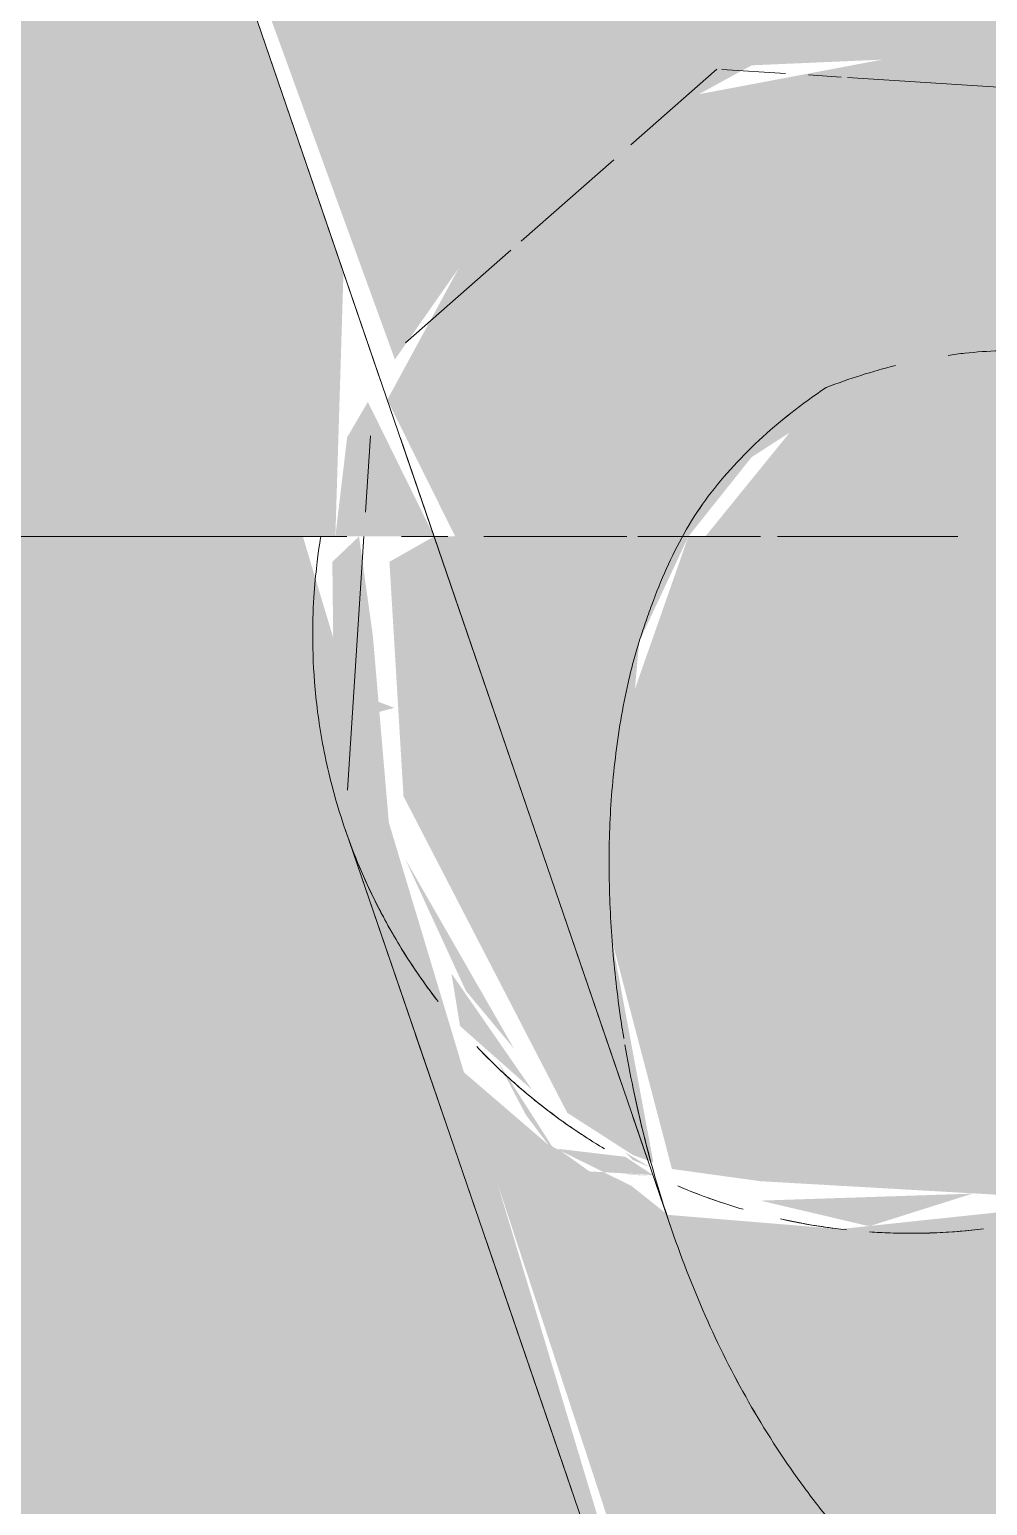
# Model space of a CAD drawing. Header units: millimetres. Extents: x 63432 to 177405, y -1987 to 27578.
# Drawn here: x 165028.22 to 165038.39, y 8829.22 to 8844.88 of the extents above; entities that cross this region are included whole.
import ezdxf

# ---------------------------------------------------------------- set-up
doc = ezdxf.new("R2010")
doc.units = ezdxf.units.MM
doc.layers.add('I-FURN-17', color=7, linetype='Continuous', lineweight=9, true_color=0x111111, transparency=0.7)
doc.layers.add('I-FURN-18', color=7, linetype='Continuous', lineweight=9, true_color=0xe2b180, transparency=0.7)
for name, color, linetype, lineweight, true_color in [('I-FURN-19', 7, 'Continuous', 9, 0x242424), ('I-FURN-20', 7, 'Continuous', 9, 0x3a3a3a), ('I-FURN-21', 7, 'Continuous', 9, 0x666666), ('I-FURN-24', 7, 'Continuous', 9, 0x1e1e1e), ('I-FURN-26', 7, 'Continuous', 9, 0x2d2d2d), ('I-FURN-28', 7, 'Continuous', 9, 0x1a1a1a), ('I-FURN-30', 7, 'Continuous', 9, 0x4c4c4c), ('I-FURN-35', 7, 'Continuous', 9, 0x171717), ('I-FURN-37', 7, 'Continuous', 9, 0x584c3f), ('I-FURN-38', 7, 'Continuous', 9, 0xa58c72), ('I-FURN-39', 7, 'Continuous', 9, 0x151515), ('I-FURN-55', 7, 'Continuous', 9, 0x3d3731), ('I-FURN-56', 7, 'Continuous', 9, 0x514840), ('I-FURN-6', 7, 'Continuous', 9, 0xc0c0c0), ('I-FURN-61', 7, 'Continuous', 9, 0xcabbac), ('I-FURN-62', 7, 'Continuous', 9, 0x8b8b8b), ('I-FURN-63', 7, 'Continuous', 9, 0x4c443d), ('I-FURN-64', 7, 'Continuous', 9, 0x665b51), ('I-FURN-65', 7, 'Continuous', 9, 0x8b7c6d), ('I-FURN-66', 7, 'Continuous', 9, 0x6e6155), ('I-FURN-70', 7, 'Continuous', 9, 0x786d63), ('I-FURN-71', 7, 'Continuous', 9, 0xa59687), ('I-FURN-75', 7, 'Continuous', 9, 0x6b635c), ('I-FURN-77', 7, 'Continuous', 9, 0x92877d)]:
    doc.layers.add(name, color=color, linetype=linetype, lineweight=lineweight, true_color=true_color)

# ---------------------------------------------------------------- blocks, each defined once
blk = doc.blocks.new('Chair - Tablet Arm - Chair - Tablet Arm-V85-Развертка 3_12-6')
at = {"layer": 'I-FURN-17'}
h = blk.add_hatch(color=256, dxfattribs=at)
h.paths.add_polyline_path([(-78976.149, 8450), (-78976.135, 8450), (-79105.424, 8826.8), (-79107.355, 8826.8), (-79105.265, 8820.434), (-79102.304, 8812.132), (-78978.144, 8450), (-78976.364, 8450)])
h.paths.add_polyline_path([(-79115.982, 8832.447), (-79112.157, 8836.168), (-79112.035, 8837.109), (-79112.188, 8838.407), (-79113.123, 8839.5), (-79120.404, 8839.5), (-79121.068, 8837.606), (-79121.214, 8835.208), (-79120.579, 8832.787), (-79119.639, 8832.657), (-79116.909, 8832.501)])
h.paths.add_polyline_path([(-79127.458, 8852.2), (-79114.032, 8852.2), (-79175.226, 9030.683), (-79187.239, 9026.564), (-79127.516, 8852.37)])
h = blk.add_hatch(color=256, dxfattribs=at)
h.paths.add_polyline_path([(-79317.615, 8826.8), (-79120.695, 8826.863), (-79124.356, 8839.031), (-79124.496, 8839.5), (-79315.015, 8839.231), (-79316.609, 8834.517), (-79319.241, 8826.8), (-79318.159, 8826.8)])
h.paths.add_polyline_path([(-79105.323, 8826.8), (-79088.041, 8826.8), (-79088.041, 8839.5), (-79109.598, 8839.269), (-79105.335, 8826.833)])
h = blk.add_hatch(color=256, dxfattribs=at)
h.paths.add_polyline_path([(-79120.833, 8832.877), (-79123.103, 8839.5), (-79123.577, 8839.231), (-79123.428, 8836.743), (-79121.69, 8833.383), (-79120.991, 8832.934)])
h.paths.add_polyline_path([(-79123.507, 8835.571), (-79123.753, 8838.445), (-79123.9, 8839.5), (-79124.183, 8839.231), (-79124.161, 8837.214), (-79123.517, 8835.582)])
h = blk.add_hatch(color=256, dxfattribs=at)
h.paths.add_polyline_path([(-79120.776, 8832.857), (-79121.214, 8835.208), (-79120.926, 8838.385), (-79120.404, 8839.5), (-79123.103, 8839.5), (-79120.833, 8832.877)])
h.paths.add_polyline_path([(-79122.254, 8834.062), (-79123.413, 8836.083), (-79122.766, 8834.678), (-79122.288, 8834.103)])
h.paths.add_polyline_path([(-79123.806, 8837.606), (-79123.525, 8837.681), (-79123.794, 8837.783)])
h = blk.add_hatch(color=256, dxfattribs=at)
h.paths.add_polyline_path([(-79120.675, 8826.8), (-79120.623, 8826.862), (-79120.695, 8826.863)])
h.paths.add_polyline_path([(-79118.476, 8832.182), (-79117.391, 8832.525), (-79119.639, 8832.451), (-79118.515, 8832.186)])
h.paths.add_polyline_path([(-79122.517, 8832.737), (-79123.517, 8835.263), (-79122.53, 8832.768)])
h.paths.add_polyline_path([(-79122.064, 8833.628), (-79122.919, 8834.862), (-79122.828, 8834.304), (-79122.08, 8833.642)])
h = blk.add_hatch(color=256, dxfattribs=at)
h.paths.add_polyline_path([(-79120.72, 8832.547), (-79121.008, 8832.627), (-79120.731, 8832.55)])
h.paths.add_polyline_path([(-79121.69, 8832.775), (-79122.43, 8833.933), (-79122.131, 8833.364), (-79121.708, 8832.799)])
h.paths.add_polyline_path([(-79120.776, 8832.712), (-79121.092, 8832.74), (-79120.991, 8832.724)])
h = blk.add_hatch(color=256, dxfattribs=at)
h.paths.add_polyline_path([(-79120.263, 8826.8), (-79114.063, 8826.85), (-79115.982, 8832.447), (-79118.792, 8832.149), (-79120.623, 8832.3), (-79121.008, 8832.607), (-79121.893, 8833.045), (-79122.831, 8833.851), (-79120.719, 8827.429), (-79120.504, 8826.8)])
h.paths.add_polyline_path([(-79120.78, 8832.722), (-79121.074, 8832.916), (-79121.789, 8833.001), (-79121.454, 8832.761), (-79120.991, 8832.735)])
h = blk.add_hatch(color=256, dxfattribs=at)
h.paths.add_polyline_path([(-79117.719, 8818.426), (-79111.916, 8820.588), (-79114.046, 8826.8), (-79120.528, 8826.8), (-79117.866, 8818.824)])
h.paths.add_polyline_path([(-79120.807, 8832.803), (-79121.074, 8832.963), (-79120.991, 8832.881)])
blk.add_hatch(color=256, dxfattribs=at).paths.add_polyline_path([(-79120.726, 8832.566), (-79121.074, 8832.729), (-79120.731, 8832.568)])
at = {"layer": 'I-FURN-18'}
h = blk.add_hatch(color=256, dxfattribs=at)
h.paths.add_polyline_path([(-79131.162, 8839.5), (-79124.151, 8839.5), (-79124.065, 8842.304), (-79127.458, 8852.2), (-79156.5, 8852.2), (-79156.5, 8839.5), (-79141.634, 8839.5)])
h.paths.add_polyline_path([(-79109.678, 8839.5), (-79086.1, 8839.727), (-79080.3, 8840.405), (-79080.3, 8852.2), (-79113.951, 8851.964), (-79109.832, 8839.95)])
h = blk.add_hatch(color=256, dxfattribs=at)
h.paths.add_polyline_path([(-79114.897, 8839.5), (-79113.123, 8839.5), (-79114.166, 8840.322), (-79116.116, 8841.38), (-79118.942, 8841.08), (-79120.224, 8839.5), (-79115.553, 8839.5)])
h.paths.add_polyline_path([(-79109.678, 8839.5), (-79114.166, 8852.2), (-79127.458, 8852.2), (-79123.519, 8841.378), (-79122.331, 8843.079), (-79119.733, 8844.5), (-79116.909, 8844.623), (-79114.166, 8843.34), (-79112.352, 8841.141), (-79111.452, 8839.5), (-79110.129, 8839.5)])
for points in [[(-79112.698, 8839.5), (-79112.379, 8839.5), (-79112.644, 8841.215), (-79113.726, 8842.894), (-79115.228, 8844.023), (-79117.291, 8844.76), (-79120.639, 8844.128), (-79122.503, 8842.972), (-79123.6, 8840.95), (-79122.879, 8839.5), (-79120.404, 8839.5), (-79119.733, 8840.342), (-79118.515, 8841.126), (-79115.943, 8841.33), (-79112.769, 8839.5)], [(-79124.151, 8839.5), (-79123.687, 8839.5), (-79123.439, 8839.5), (-79123.103, 8839.5), (-79123.806, 8840.928), (-79124.026, 8840.552)], [(-79123.621, 8839.5), (-79123.586, 8839.5), (-79123.687, 8839.5)]]:
    blk.add_hatch(color=256, dxfattribs=at).paths.add_polyline_path(points)
at = {"layer": 'I-FURN-19'}
for points, knots in [([(-79120.926, 8838.385), (-79120.906, 8838.45), (-79120.863, 8838.578), (-79120.772, 8838.838), (-79120.642, 8839.16), (-79120.456, 8839.536), (-79120.231, 8839.888), (-79119.964, 8840.214), (-79119.561, 8840.626), (-79119.204, 8840.906), (-79118.942, 8841.08)], [-0.3333333, -0.3333333, -0.3333333, -0.3333333, -0.3125, -0.2916667, -0.25, -0.2083333, -0.1666667, -0.125, -0.0833333, 0, 0, 0, 0]), ([(-79123.507, 8835.221), (-79123.412, 8835.061), (-79123.273, 8834.848), (-79123.12, 8834.642), (-79123.081, 8834.591)], [0.47916667, 0.47916667, 0.47916667, 0.47916667, 0.51388889, 0.5256358, 0.5256358, 0.5256358, 0.5256358]), ([(-79121.343, 8833.03), (-79121.409, 8833.07), (-79121.54, 8833.153), (-79121.796, 8833.329), (-79121.981, 8833.471), (-79122.1, 8833.571)], [0.33333333, 0.33333333, 0.33333333, 0.33333333, 0.34722222, 0.36111111, 0.38888889, 0.38888889, 0.38888889, 0.38888889]), ([(-79118.482, 8832.119), (-79118.41, 8832.114), (-79118.005, 8832.093), (-79117.6, 8832.111), (-79117.271, 8832.151)], [0.84800763, 0.84800763, 0.84800763, 0.84800763, 0.86111111, 0.92064957, 0.92064957, 0.92064957, 0.92064957]), ([(-79117.271, 8832.151), (-79117.446, 8832.13), (-79117.85, 8832.097), (-79118.255, 8832.104), (-79118.482, 8832.119)], [0.07935043, 0.07935043, 0.07935043, 0.07935043, 0.11111111, 0.15199237, 0.15199237, 0.15199237, 0.15199237])]:
    blk.add_open_spline(points, degree=3, knots=knots, dxfattribs=at)
for points in [[(-79123.06, 8834.563), (-79123.153, 8834.684), (-79123.332, 8834.932), (-79123.49, 8835.189), (-79123.562, 8835.317)], [(-79122.01, 8833.497), (-79121.858, 8833.376), (-79121.701, 8833.261), (-79121.539, 8833.154)]]:
    blk.add_open_spline(points, degree=3, dxfattribs=at)
at = {"layer": 'I-FURN-20'}
for p, q in [((-79122.898, 8833.041), (-79123.3, 8834.211)), ((-79121.641, 8829.374), (-79122.566, 8832.071))]:
    blk.add_line(p, q, dxfattribs=at)
at = {"layer": 'I-FURN-20', "flags": 128}
for points in [[(-79123.3, 8834.213), (-79123.92, 8836.022), (-79124.048, 8836.395)], [(-79122.65, 8832.316), (-79122.753, 8832.616), (-79122.894, 8833.028)]]:
    blk.add_lwpolyline(points, dxfattribs=at)
at = {"layer": 'I-FURN-20'}
for points, knots in [([(-79124.269, 8837.214), (-79124.316, 8837.449), (-79124.377, 8837.893), (-79124.405, 8838.655), (-79124.339, 8839.32), (-79124.305, 8839.495), (-79124.305, 8839.5)], [0.6666667, 0.6666667, 0.6666667, 0.6666667, 0.7222222, 0.7777778, 0.8888889, 1, 1, 1, 1]), ([(-79123.764, 8835.702), (-79123.826, 8835.83), (-79123.939, 8836.088), (-79124.128, 8836.607), (-79124.222, 8836.979), (-79124.269, 8837.214)], [0.5555556, 0.5555556, 0.5555556, 0.5555556, 0.5833333, 0.6111111, 0.6666667, 0.6666667, 0.6666667, 0.6666667])]:
    blk.add_open_spline(points, degree=3, knots=knots, dxfattribs=at)
at = {"layer": 'I-FURN-21'}
for p, q in [((-79124.022, 8836.808), (-79123.848, 8839.5)), ((-79123.103, 8839.5), (-79121.106, 8833.673)), ((-79123.3, 8834.211), (-79122.898, 8833.041)), ((-79120.996, 8833.352), (-79120.833, 8832.877)), ((-79122.894, 8833.028), (-79122.65, 8832.316)), ((-79122.566, 8832.071), (-79121.655, 8829.415))]:
    blk.add_line(p, q, dxfattribs=at)
at = {"layer": 'I-FURN-21', "flags": 128}
blk.add_lwpolyline([(-79124.048, 8836.395), (-79123.418, 8834.556), (-79123.3, 8834.213)], dxfattribs=at)
at = {"layer": 'I-FURN-21'}
blk.add_open_spline([(-79124.305, 8839.5), (-79124.305, 8839.495), (-79124.339, 8839.32), (-79124.405, 8838.655), (-79124.377, 8837.893), (-79124.286, 8837.227), (-79124.128, 8836.607), (-79123.939, 8836.088), (-79123.826, 8835.831), (-79123.764, 8835.702)], degree=3, knots=[0, 0, 0, 0, 0.1111111, 0.2222222, 0.2777778, 0.3333333, 0.3888889, 0.4166667, 0.4444444, 0.4444444, 0.4444444, 0.4444444], dxfattribs=at)
at = {"layer": 'I-FURN-24'}
for points in [[(-79123.06, 8834.563), (-79123.153, 8834.684), (-79123.332, 8834.932), (-79123.49, 8835.189), (-79123.562, 8835.317)], [(-79119.072, 8832.188), (-79118.996, 8832.176), (-79118.919, 8832.165), (-79118.842, 8832.155)]]:
    blk.add_open_spline(points, degree=3, dxfattribs=at)
for points, knots in [([(-79122.649, 8834.085), (-79122.583, 8834.015), (-79122.38, 8833.81), (-79122.162, 8833.618), (-79122.01, 8833.497)], [0.56597222, 0.56597222, 0.56597222, 0.56597222, 0.58333333, 0.61805556, 0.61805556, 0.61805556, 0.61805556]), ([(-79121.343, 8833.03), (-79121.409, 8833.07), (-79121.54, 8833.153), (-79121.796, 8833.329), (-79121.981, 8833.471), (-79122.1, 8833.571)], [0.33333333, 0.33333333, 0.33333333, 0.33333333, 0.34722222, 0.36111111, 0.38888889, 0.38888889, 0.38888889, 0.38888889]), ([(-79117.271, 8832.151), (-79117.446, 8832.13), (-79117.85, 8832.097), (-79118.255, 8832.104), (-79118.482, 8832.119)], [0.07935043, 0.07935043, 0.07935043, 0.07935043, 0.11111111, 0.15199237, 0.15199237, 0.15199237, 0.15199237])]:
    blk.add_open_spline(points, degree=3, knots=knots, dxfattribs=at)
at = {"layer": 'I-FURN-26'}
for points, knots in [([(-79123.507, 8835.221), (-79123.412, 8835.061), (-79123.273, 8834.848), (-79123.12, 8834.642), (-79123.081, 8834.591)], [0.47916667, 0.47916667, 0.47916667, 0.47916667, 0.51388889, 0.5256358, 0.5256358, 0.5256358, 0.5256358]), ([(-79118.482, 8832.119), (-79118.41, 8832.114), (-79118.005, 8832.093), (-79117.6, 8832.111), (-79117.271, 8832.151)], [0.84800763, 0.84800763, 0.84800763, 0.84800763, 0.86111111, 0.92064957, 0.92064957, 0.92064957, 0.92064957])]:
    blk.add_open_spline(points, degree=3, knots=knots, dxfattribs=at)
for points in [[(-79122.01, 8833.497), (-79121.858, 8833.376), (-79121.701, 8833.261), (-79121.539, 8833.154)], [(-79119.733, 8830.26), (-79120.074, 8830.849), (-79120.353, 8831.477), (-79120.579, 8832.137)], [(-79119.173, 8829.404), (-79119.376, 8829.68), (-79119.563, 8829.965), (-79119.733, 8830.26)]]:
    blk.add_open_spline(points, degree=3, dxfattribs=at)
at = {"layer": 'I-FURN-28'}
for points, knots in [([(-79122.649, 8834.085), (-79122.583, 8834.015), (-79122.38, 8833.81), (-79122.162, 8833.618), (-79122.01, 8833.497)], [0.56597222, 0.56597222, 0.56597222, 0.56597222, 0.58333333, 0.61805556, 0.61805556, 0.61805556, 0.61805556]), ([(-79122.1, 8833.571), (-79122.22, 8833.67), (-79122.393, 8833.825), (-79122.556, 8833.988), (-79122.609, 8834.043)], [0.38888889, 0.38888889, 0.38888889, 0.38888889, 0.41666667, 0.43055556, 0.43055556, 0.43055556, 0.43055556])]:
    blk.add_open_spline(points, degree=3, knots=knots, dxfattribs=at)
for points in [[(-79120.518, 8832.607), (-79120.34, 8832.531), (-79120.158, 8832.464), (-79119.974, 8832.405)], [(-79119.414, 8832.254), (-79119.3, 8832.229), (-79119.187, 8832.207), (-79119.072, 8832.188)], [(-79118.727, 8832.141), (-79118.881, 8832.158), (-79119.034, 8832.18), (-79119.186, 8832.208)], [(-79119.072, 8832.188), (-79118.996, 8832.176), (-79118.919, 8832.165), (-79118.842, 8832.155)]]:
    blk.add_open_spline(points, degree=3, dxfattribs=at)
at = {"layer": 'I-FURN-30'}
for points, knots in [([(-79124.305, 8839.5), (-79124.305, 8839.495), (-79124.339, 8839.32), (-79124.405, 8838.655), (-79124.377, 8837.893), (-79124.316, 8837.449), (-79124.269, 8837.214)], [0, 0, 0, 0, 0.1111111, 0.2222222, 0.2777778, 0.3333333, 0.3333333, 0.3333333, 0.3333333]), ([(-79123.764, 8835.702), (-79123.826, 8835.83), (-79123.939, 8836.088), (-79124.128, 8836.607), (-79124.286, 8837.227), (-79124.377, 8837.893), (-79124.405, 8838.655), (-79124.339, 8839.32), (-79124.305, 8839.495), (-79124.305, 8839.5)], [0.5555556, 0.5555556, 0.5555556, 0.5555556, 0.5833333, 0.6111111, 0.6666667, 0.7222222, 0.7777778, 0.8888889, 1, 1, 1, 1]), ([(-79120.862, 8838.578), (-79120.84, 8838.643), (-79120.772, 8838.838), (-79120.642, 8839.16), (-79120.518, 8839.411), (-79120.45, 8839.532)], [-0.3125, -0.3125, -0.3125, -0.3125, -0.2916667, -0.25, -0.2083333, -0.2083333, -0.2083333, -0.2083333]), ([(-79121.089, 8834.172), (-79121.103, 8834.254), (-79121.136, 8834.467), (-79121.18, 8834.813), (-79121.216, 8835.208), (-79121.239, 8835.604), (-79121.248, 8836.003), (-79121.243, 8836.403), (-79121.218, 8836.801), (-79121.176, 8837.199), (-79121.117, 8837.6), (-79121.051, 8837.931), (-79120.984, 8838.192), (-79120.946, 8838.321), (-79120.926, 8838.385)], [-0.7763918, -0.7763918, -0.7763918, -0.7763918, -0.75, -0.7083333, -0.6666667, -0.625, -0.5833333, -0.5416667, -0.5, -0.4583333, -0.4166667, -0.375, -0.3541667, -0.3333333, -0.3333333, -0.3333333, -0.3333333]), ([(-79124.269, 8837.214), (-79124.222, 8836.979), (-79124.128, 8836.607), (-79123.939, 8836.088), (-79123.826, 8835.831), (-79123.764, 8835.702)], [0.3333333, 0.3333333, 0.3333333, 0.3333333, 0.3888889, 0.4166667, 0.4444444, 0.4444444, 0.4444444, 0.4444444]), ([(-79120.799, 8832.849), (-79120.871, 8833.11), (-79120.972, 8833.526), (-79121.052, 8833.95), (-79121.078, 8834.106)], [-0.9202994, -0.9202994, -0.9202994, -0.9202994, -0.8333333, -0.7833965, -0.7833965, -0.7833965, -0.7833965])]:
    blk.add_open_spline(points, degree=3, knots=knots, dxfattribs=at)
at = {"layer": 'I-FURN-35'}
for points, knots in [([(-79122.1, 8833.571), (-79122.22, 8833.67), (-79122.393, 8833.825), (-79122.556, 8833.988), (-79122.609, 8834.043)], [0.38888889, 0.38888889, 0.38888889, 0.38888889, 0.41666667, 0.43055556, 0.43055556, 0.43055556, 0.43055556]), ([(-79119.824, 8832.359), (-79119.911, 8832.385), (-79120.145, 8832.459), (-79120.375, 8832.546), (-79120.518, 8832.607)], [0.23368411, 0.23368411, 0.23368411, 0.23368411, 0.25, 0.27777778, 0.27777778, 0.27777778, 0.27777778])]:
    blk.add_open_spline(points, degree=3, knots=knots, dxfattribs=at)
for points in [[(-79120.518, 8832.607), (-79120.34, 8832.531), (-79120.158, 8832.464), (-79119.974, 8832.405)], [(-79119.414, 8832.254), (-79119.3, 8832.229), (-79119.187, 8832.207), (-79119.072, 8832.188)], [(-79119.186, 8832.208), (-79119.246, 8832.219), (-79119.307, 8832.231), (-79119.367, 8832.244)], [(-79118.727, 8832.141), (-79118.881, 8832.158), (-79119.034, 8832.18), (-79119.186, 8832.208)]]:
    blk.add_open_spline(points, degree=3, dxfattribs=at)
at = {"layer": 'I-FURN-37'}
for p, q in [((-79121.014, 8843.658), (-79120.101, 8844.461)), ((-79120.048, 8844.457), (-79119.372, 8844.414)), ((-79119.13, 8844.398), (-79118.784, 8844.376)), ((-79118.717, 8844.372), (-79115.66, 8844.175)), ((-79122.18, 8842.634), (-79121.197, 8843.497)), ((-79123.406, 8841.556), (-79122.29, 8842.537)), ((-79122.574, 8839.5), (-79121.058, 8839.5)), ((-79120.942, 8839.5), (-79120.231, 8839.5))]:
    blk.add_line(p, q, dxfattribs=at)
at = {"layer": 'I-FURN-38'}
for p, q in [((-79120.231, 8839.5), (-79119.64, 8839.5)), ((-79119.457, 8839.5), (-79117.543, 8839.5))]:
    blk.add_line(p, q, dxfattribs=at)
at = {"layer": 'I-FURN-39'}
blk.add_open_spline([(-79119.824, 8832.359), (-79119.911, 8832.385), (-79120.145, 8832.459), (-79120.375, 8832.546), (-79120.518, 8832.607)], degree=3, knots=[0.23368411, 0.23368411, 0.23368411, 0.23368411, 0.25, 0.27777778, 0.27777778, 0.27777778, 0.27777778], dxfattribs=at)
blk.add_open_spline([(-79119.186, 8832.208), (-79119.246, 8832.219), (-79119.307, 8832.231), (-79119.367, 8832.244)], degree=3, dxfattribs=at)
at = {"layer": 'I-FURN-55'}
blk.add_line((-79156.5, 8839.5), (-79124.186, 8839.5), dxfattribs=at)
at = {"layer": 'I-FURN-56'}
blk.add_line((-79124.305, 8839.5), (-79314.954, 8839.5), dxfattribs=at)
at = {"layer": 'I-FURN-63'}
for p, q in [((-79121.058, 8839.5), (-79122.574, 8839.5)), ((-79120.231, 8839.5), (-79120.942, 8839.5))]:
    blk.add_line(p, q, dxfattribs=at)
at = {"layer": 'I-FURN-64'}
for points, knots in [([(-79117.649, 8841.422), (-79117.589, 8841.431), (-79117.284, 8841.469), (-79116.863, 8841.484), (-79116.45, 8841.452), (-79116.276, 8841.428), (-79116.218, 8841.418)], [-0.95127, -0.95127, -0.95127, -0.95127, -0.94444444, -0.91666667, -0.90277778, -0.89583333, -0.89583333, -0.89583333, -0.89583333]), ([(-79119.958, 8840.211), (-79119.864, 8840.317), (-79119.561, 8840.626), (-79119.204, 8840.906), (-79118.942, 8841.08)], [-0.125, -0.125, -0.125, -0.125, -0.0833333, 0, 0, 0, 0])]:
    blk.add_open_spline(points, degree=3, knots=knots, dxfattribs=at)
for points in [[(-79118.942, 8841.08), (-79118.697, 8841.175), (-79118.451, 8841.253), (-79118.205, 8841.314)], [(-79120.45, 8839.532), (-79120.381, 8839.654), (-79120.306, 8839.771), (-79120.224, 8839.884)]]:
    blk.add_open_spline(points, degree=3, dxfattribs=at)
at = {"layer": 'I-FURN-65'}
for p, q in [((-79119.64, 8839.5), (-79120.231, 8839.5)), ((-79117.543, 8839.5), (-79119.457, 8839.5))]:
    blk.add_line(p, q, dxfattribs=at)
at = {"layer": 'I-FURN-66'}
for p, q in [((-79123.832, 8839.758), (-79123.779, 8840.567)), ((-79124.305, 8839.5), (-79314.954, 8839.5)), ((-79123.448, 8839.5), (-79122.956, 8839.5))]:
    blk.add_line(p, q, dxfattribs=at)
at = {"layer": 'I-FURN-70'}
blk.add_line((-79123.461, 8840.542), (-79123.103, 8839.5), dxfattribs=at)
at = {"layer": 'I-FURN-71'}
blk.add_line((-79127.458, 8852.2), (-79123.667, 8841.145), dxfattribs=at)
at = {"layer": 'I-FURN-75'}
for p, q in [((-79127.34, 8839.5), (-79156.5, 8839.5)), ((-79124.186, 8839.5), (-79127.34, 8839.5)), ((-79122.956, 8839.5), (-79123.448, 8839.5))]:
    blk.add_line(p, q, dxfattribs=at)
blk = doc.blocks.new('Chair - Tablet Arm - Chair - Tablet Arm-V92-Развертка 3_12-6')
at = {"layer": 'I-FURN-20'}
for points, knots in [([(-79122.1, 8833.571), (-79122.22, 8833.67), (-79122.393, 8833.825), (-79122.556, 8833.988), (-79122.609, 8834.043)], [0.38888889, 0.38888889, 0.38888889, 0.38888889, 0.41666667, 0.43055556, 0.43055556, 0.43055556, 0.43055556]), ([(-79119.824, 8832.359), (-79119.911, 8832.385), (-79120.145, 8832.459), (-79120.375, 8832.546), (-79120.518, 8832.607)], [0.23368411, 0.23368411, 0.23368411, 0.23368411, 0.25, 0.27777778, 0.27777778, 0.27777778, 0.27777778]), ([(-79118.727, 8832.141), (-79118.881, 8832.158), (-79119.115, 8832.192), (-79119.347, 8832.239), (-79119.427, 8832.257)], [0.16666667, 0.16666667, 0.16666667, 0.16666667, 0.19444444, 0.20917543, 0.20917543, 0.20917543, 0.20917543])]:
    blk.add_open_spline(points, degree=3, knots=knots, dxfattribs=at)
at = {"layer": 'I-FURN-21'}
for p, q in [((-79121.058, 8839.5), (-79122.574, 8839.5)), ((-79120.231, 8839.5), (-79120.942, 8839.5)), ((-79122.898, 8833.041), (-79123.3, 8834.211)), ((-79121.641, 8829.374), (-79122.566, 8832.071))]:
    blk.add_line(p, q, dxfattribs=at)
at = {"layer": 'I-FURN-21', "flags": 128}
for points in [[(-79123.3, 8834.213), (-79123.92, 8836.022), (-79124.048, 8836.395)], [(-79122.65, 8832.316), (-79122.753, 8832.616), (-79122.894, 8833.028)]]:
    blk.add_lwpolyline(points, dxfattribs=at)
at = {"layer": 'I-FURN-21'}
for points, knots in [([(-79123.562, 8835.317), (-79123.635, 8835.445), (-79123.769, 8835.702), (-79123.939, 8836.088), (-79124.128, 8836.607), (-79124.286, 8837.227), (-79124.377, 8837.893), (-79124.405, 8838.655), (-79124.339, 8839.32), (-79124.305, 8839.495), (-79124.305, 8839.5)], [0.5277778, 0.5277778, 0.5277778, 0.5277778, 0.5555556, 0.5833333, 0.6111111, 0.6666667, 0.7222222, 0.7777778, 0.8888889, 1, 1, 1, 1]), ([(-79123.507, 8835.221), (-79123.412, 8835.061), (-79123.273, 8834.848), (-79123.12, 8834.642), (-79123.081, 8834.591)], [0.47916667, 0.47916667, 0.47916667, 0.47916667, 0.51388889, 0.5256358, 0.5256358, 0.5256358, 0.5256358]), ([(-79122.649, 8834.085), (-79122.583, 8834.015), (-79122.38, 8833.81), (-79122.162, 8833.618), (-79122.01, 8833.497)], [0.56597222, 0.56597222, 0.56597222, 0.56597222, 0.58333333, 0.61805556, 0.61805556, 0.61805556, 0.61805556]), ([(-79121.343, 8833.03), (-79121.409, 8833.07), (-79121.54, 8833.153), (-79121.796, 8833.329), (-79121.981, 8833.471), (-79122.1, 8833.571)], [0.33333333, 0.33333333, 0.33333333, 0.33333333, 0.34722222, 0.36111111, 0.38888889, 0.38888889, 0.38888889, 0.38888889]), ([(-79122.01, 8833.497), (-79121.858, 8833.376), (-79121.622, 8833.204), (-79121.376, 8833.05), (-79121.293, 8833)], [0.61805556, 0.61805556, 0.61805556, 0.61805556, 0.65277778, 0.67013889, 0.67013889, 0.67013889, 0.67013889]), ([(-79118.482, 8832.119), (-79118.41, 8832.114), (-79118.005, 8832.093), (-79117.6, 8832.111), (-79117.271, 8832.151)], [0.84800763, 0.84800763, 0.84800763, 0.84800763, 0.86111111, 0.92064957, 0.92064957, 0.92064957, 0.92064957]), ([(-79117.271, 8832.151), (-79117.446, 8832.13), (-79117.85, 8832.097), (-79118.255, 8832.104), (-79118.482, 8832.119)], [0.07935043, 0.07935043, 0.07935043, 0.07935043, 0.11111111, 0.15199237, 0.15199237, 0.15199237, 0.15199237])]:
    blk.add_open_spline(points, degree=3, knots=knots, dxfattribs=at)
for points in [[(-79123.06, 8834.563), (-79123.153, 8834.684), (-79123.332, 8834.932), (-79123.49, 8835.189), (-79123.562, 8835.317)], [(-79120.518, 8832.607), (-79120.34, 8832.531), (-79120.158, 8832.464), (-79119.974, 8832.405)], [(-79119.414, 8832.254), (-79119.225, 8832.212), (-79119.034, 8832.179), (-79118.842, 8832.155)]]:
    blk.add_open_spline(points, degree=3, dxfattribs=at)
at = {"layer": 'I-FURN-30'}
for points in [[(-79123.06, 8834.563), (-79123.153, 8834.684), (-79123.332, 8834.932), (-79123.49, 8835.189), (-79123.562, 8835.317)], [(-79120.518, 8832.607), (-79120.34, 8832.531), (-79120.158, 8832.464), (-79119.974, 8832.405)], [(-79119.414, 8832.254), (-79119.225, 8832.212), (-79119.034, 8832.179), (-79118.842, 8832.155)], [(-79117.8, 8832.109), (-79118.027, 8832.1), (-79118.255, 8832.104), (-79118.482, 8832.119)], [(-79117.271, 8832.151), (-79117.446, 8832.13), (-79117.623, 8832.115), (-79117.8, 8832.109)]]:
    blk.add_open_spline(points, degree=3, dxfattribs=at)
for points, knots in [([(-79122.649, 8834.085), (-79122.583, 8834.015), (-79122.38, 8833.81), (-79122.162, 8833.618), (-79122.01, 8833.497)], [0.56597222, 0.56597222, 0.56597222, 0.56597222, 0.58333333, 0.61805556, 0.61805556, 0.61805556, 0.61805556]), ([(-79122.1, 8833.571), (-79122.22, 8833.67), (-79122.393, 8833.825), (-79122.556, 8833.988), (-79122.609, 8834.043)], [0.38888889, 0.38888889, 0.38888889, 0.38888889, 0.41666667, 0.43055556, 0.43055556, 0.43055556, 0.43055556]), ([(-79121.343, 8833.03), (-79121.409, 8833.07), (-79121.54, 8833.153), (-79121.796, 8833.329), (-79121.981, 8833.471), (-79122.1, 8833.571)], [0.33333333, 0.33333333, 0.33333333, 0.33333333, 0.34722222, 0.36111111, 0.38888889, 0.38888889, 0.38888889, 0.38888889]), ([(-79119.824, 8832.359), (-79119.911, 8832.385), (-79120.145, 8832.459), (-79120.375, 8832.546), (-79120.518, 8832.607)], [0.23368411, 0.23368411, 0.23368411, 0.23368411, 0.25, 0.27777778, 0.27777778, 0.27777778, 0.27777778]), ([(-79118.727, 8832.141), (-79118.881, 8832.158), (-79119.115, 8832.192), (-79119.347, 8832.239), (-79119.427, 8832.257)], [0.16666667, 0.16666667, 0.16666667, 0.16666667, 0.19444444, 0.20917543, 0.20917543, 0.20917543, 0.20917543])]:
    blk.add_open_spline(points, degree=3, knots=knots, dxfattribs=at)
at = {"layer": 'I-FURN-6'}
for p, q in [((-79187.239, 9026.564), (-79120.579, 8832.137)), ((-79124.029, 8839.5), (-79156.5, 8839.5))]:
    blk.add_line(p, q, dxfattribs=at)
at = {"layer": 'I-FURN-6', "flags": 128}
blk.add_lwpolyline([(-79124.048, 8836.395), (-79123.418, 8834.556), (-79121.655, 8829.415), (-79119.12, 8822.021), (-79117.87, 8818.374)], dxfattribs=at)
at = {"layer": 'I-FURN-6'}
for points, knots in [([(-79124.305, 8839.5), (-79124.305, 8839.495), (-79124.339, 8839.32), (-79124.405, 8838.655), (-79124.377, 8837.893), (-79124.286, 8837.227), (-79124.128, 8836.607), (-79123.939, 8836.088), (-79123.755, 8835.67), (-79123.601, 8835.381), (-79123.507, 8835.221)], [0, 0, 0, 0, 0.1111111, 0.2222222, 0.2777778, 0.3333333, 0.3888889, 0.4166667, 0.4444444, 0.4791667, 0.4791667, 0.4791667, 0.4791667]), ([(-79113.107, 8824.062), (-79113.421, 8824.355), (-79113.898, 8824.779), (-79114.541, 8825.314), (-79115.023, 8825.703), (-79115.507, 8826.074), (-79115.99, 8826.428), (-79116.461, 8826.777), (-79116.837, 8827.073), (-79117.129, 8827.313), (-79117.415, 8827.551), (-79117.761, 8827.85), (-79118.153, 8828.216), (-79118.519, 8828.598), (-79118.86, 8828.995), (-79119.283, 8829.537), (-79119.935, 8830.535), (-79120.353, 8831.477), (-79120.579, 8832.137)], [-1, -1, -1, -1, -0.9, -0.85, -0.8, -0.75, -0.7, -0.65, -0.6, -0.575, -0.55, -0.5, -0.45, -0.4, -0.35, -0.3, -0.2, 0, 0, 0, 0])]:
    blk.add_open_spline(points, degree=3, knots=knots, dxfattribs=at)
at = {"layer": 'I-FURN-61'}
blk.add_line((-79124.305, 8839.5), (-79314.954, 8839.5), dxfattribs=at)
at = {"layer": 'I-FURN-62'}
for p, q in [((-79124.022, 8836.808), (-79123.848, 8839.5)), ((-79122.956, 8839.5), (-79123.448, 8839.5)), ((-79119.64, 8839.5), (-79120.231, 8839.5)), ((-79117.543, 8839.5), (-79119.457, 8839.5))]:
    blk.add_line(p, q, dxfattribs=at)
for points, knots in [([(-79117.649, 8841.422), (-79117.589, 8841.431), (-79117.284, 8841.469), (-79116.863, 8841.484), (-79116.45, 8841.452), (-79116.217, 8841.42), (-79116.044, 8841.389), (-79115.872, 8841.349), (-79115.696, 8841.298), (-79115.577, 8841.256), (-79115.514, 8841.233)], [-0.95127, -0.95127, -0.95127, -0.95127, -0.94444444, -0.91666667, -0.90277778, -0.89583333, -0.88888889, -0.88194444, -0.875, -0.86735104, -0.86735104, -0.86735104, -0.86735104]), ([(-79119.958, 8840.211), (-79119.864, 8840.317), (-79119.561, 8840.626), (-79119.204, 8840.906), (-79118.942, 8841.08)], [-0.125, -0.125, -0.125, -0.125, -0.0833333, 0, 0, 0, 0]), ([(-79120.862, 8838.578), (-79120.84, 8838.643), (-79120.772, 8838.838), (-79120.642, 8839.16), (-79120.456, 8839.536), (-79120.306, 8839.771), (-79120.224, 8839.884)], [-0.3125, -0.3125, -0.3125, -0.3125, -0.2916667, -0.25, -0.2083333, -0.1666667, -0.1666667, -0.1666667, -0.1666667]), ([(-79124.305, 8839.5), (-79124.305, 8839.495), (-79124.339, 8839.32), (-79124.405, 8838.655), (-79124.377, 8837.893), (-79124.286, 8837.227), (-79124.128, 8836.607), (-79123.939, 8836.088), (-79123.755, 8835.67), (-79123.601, 8835.381), (-79123.507, 8835.221)], [0, 0, 0, 0, 0.1111111, 0.2222222, 0.2777778, 0.3333333, 0.3888889, 0.4166667, 0.4444444, 0.4791667, 0.4791667, 0.4791667, 0.4791667]), ([(-79123.562, 8835.317), (-79123.635, 8835.445), (-79123.769, 8835.702), (-79123.939, 8836.088), (-79124.128, 8836.607), (-79124.286, 8837.227), (-79124.377, 8837.893), (-79124.405, 8838.655), (-79124.339, 8839.32), (-79124.305, 8839.495), (-79124.305, 8839.5)], [0.5277778, 0.5277778, 0.5277778, 0.5277778, 0.5555556, 0.5833333, 0.6111111, 0.6666667, 0.7222222, 0.7777778, 0.8888889, 1, 1, 1, 1]), ([(-79121.089, 8834.172), (-79121.103, 8834.254), (-79121.136, 8834.467), (-79121.18, 8834.813), (-79121.216, 8835.208), (-79121.239, 8835.604), (-79121.248, 8836.003), (-79121.243, 8836.403), (-79121.218, 8836.801), (-79121.176, 8837.199), (-79121.117, 8837.6), (-79121.051, 8837.931), (-79120.984, 8838.192), (-79120.946, 8838.321), (-79120.926, 8838.385)], [-0.7763918, -0.7763918, -0.7763918, -0.7763918, -0.75, -0.7083333, -0.6666667, -0.625, -0.5833333, -0.5416667, -0.5, -0.4583333, -0.4166667, -0.375, -0.3541667, -0.3333333, -0.3333333, -0.3333333, -0.3333333]), ([(-79123.507, 8835.221), (-79123.412, 8835.061), (-79123.273, 8834.848), (-79123.12, 8834.642), (-79123.081, 8834.591)], [0.47916667, 0.47916667, 0.47916667, 0.47916667, 0.51388889, 0.5256358, 0.5256358, 0.5256358, 0.5256358]), ([(-79120.579, 8832.137), (-79120.748, 8832.629), (-79120.925, 8833.279), (-79121.052, 8833.95), (-79121.078, 8834.106)], [-1, -1, -1, -1, -0.8333333, -0.7833965, -0.7833965, -0.7833965, -0.7833965]), ([(-79122.01, 8833.497), (-79121.858, 8833.376), (-79121.622, 8833.204), (-79121.376, 8833.05), (-79121.293, 8833)], [0.61805556, 0.61805556, 0.61805556, 0.61805556, 0.65277778, 0.67013889, 0.67013889, 0.67013889, 0.67013889]), ([(-79118.482, 8832.119), (-79118.41, 8832.114), (-79118.005, 8832.093), (-79117.6, 8832.111), (-79117.271, 8832.151)], [0.84800763, 0.84800763, 0.84800763, 0.84800763, 0.86111111, 0.92064957, 0.92064957, 0.92064957, 0.92064957])]:
    blk.add_open_spline(points, degree=3, knots=knots, dxfattribs=at)
blk.add_open_spline([(-79118.942, 8841.08), (-79118.697, 8841.175), (-79118.451, 8841.253), (-79118.205, 8841.314)], degree=3, dxfattribs=at)
at = {"layer": 'I-FURN-70'}
for p, q in [((-79121.014, 8843.658), (-79120.101, 8844.461)), ((-79120.048, 8844.457), (-79119.372, 8844.414)), ((-79119.13, 8844.398), (-79118.784, 8844.376)), ((-79118.717, 8844.372), (-79115.66, 8844.175)), ((-79122.18, 8842.634), (-79121.197, 8843.497)), ((-79123.406, 8841.556), (-79122.29, 8842.537)), ((-79122.574, 8839.5), (-79121.058, 8839.5)), ((-79120.942, 8839.5), (-79120.231, 8839.5))]:
    blk.add_line(p, q, dxfattribs=at)
at = {"layer": 'I-FURN-71'}
for p, q in [((-79120.231, 8839.5), (-79119.64, 8839.5)), ((-79119.457, 8839.5), (-79117.543, 8839.5))]:
    blk.add_line(p, q, dxfattribs=at)
at = {"layer": 'I-FURN-75'}
blk.add_line((-79156.5, 8839.5), (-79124.186, 8839.5), dxfattribs=at)
at = {"layer": 'I-FURN-77'}
for p, q in [((-79123.832, 8839.758), (-79123.779, 8840.567)), ((-79124.305, 8839.5), (-79314.954, 8839.5)), ((-79123.448, 8839.5), (-79122.956, 8839.5))]:
    blk.add_line(p, q, dxfattribs=at)

msp = doc.modelspace()

# ---------------------------------------------------------------- block references
at = {"layer": 'I-FURN-6'}
msp.add_blockref('Chair - Tablet Arm - Chair - Tablet Arm-V92-Развертка 3_12-6', (244155.618, 0), dxfattribs=at)
at = {"layer": 'I-FURN-61'}
msp.add_blockref('Chair - Tablet Arm - Chair - Tablet Arm-V85-Развертка 3_12-6', (244155.618, 0), dxfattribs=at)

doc.saveas('drawing.dxf')
